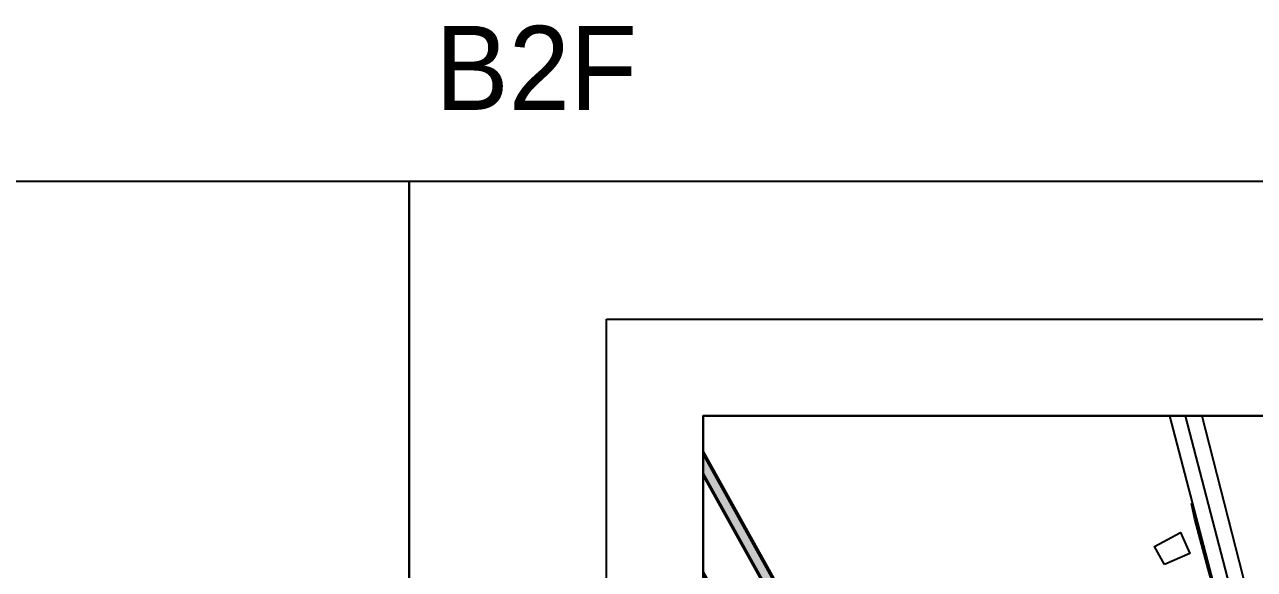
# Model space of a CAD drawing. Extents: x 152195838 to 160350639, y 364657247 to 370318102.
# Drawn here: x 157346304 to 157552073, y 365099097 to 365190233 of the extents above; entities that cross this region are included whole.
import ezdxf
from ezdxf.xclip import XClip

# ---------------------------------------------------------------- set-up
doc = ezdxf.new("R2010")
doc.units = 0
doc.header["$MEASUREMENT"] = 0
for name, pattern in [('CONTINOUS', [0, 0]), ('DIVIDEX2', [2.5, 1, -0.5, 0, -0.5, 0, -0.5]), ('사무실2종$0$ACAD_ISO04W100', [30, 24, -3, 0, -3])]:
    doc.linetypes.add(name, pattern=pattern)
doc.layers.get('0').update_dxf_attribs({"linetype": 'CONTINUOUS'})
for name, color, linetype in [('0-계획-L형측구', 2, 'CONTINUOUS'), ('0-계획-옹벽', 58, 'CONTINUOUS'), ('4A.TEC SITE', 1, 'DIVIDEX2'), ('A0013116', 1, 'CONTINUOUS'), ('A0023216', 7, 'CONTINUOUS'), ('C-신규계획', 4, 'CONTINUOUS'), ('C0325315', 7, 'CONTINUOUS'), ('C0536117', 7, 'CONTINUOUS'), ('F0017111', 30, 'CONTINUOUS'), ('F0027217', 7, 'CONTINUOUS'), ('F0047224', 7, 'CONTINUOUS')]:
    doc.layers.add(name, color=color, linetype=linetype)
doc.layers.add('DEFPOINT', color=135, linetype='CONTINUOUS', plot=False)
doc.styles.add('KSHP', font='')
doc.styles.get('KSHP').set_extended_font_data('Gulim')

# ---------------------------------------------------------------- blocks, each defined once
blk = doc.blocks.new('zw$C900')
at = {"layer": '4A.TEC SITE', "color": 10, "linetype": '사무실2종$0$ACAD_ISO04W100', "ltscale": 300, "const_width": 600}
blk.add_lwpolyline([(-370276.037730664, -42921.36859047413), (-370093.0468952358, -44271.60976374149), (-361765.920011729, -46516.17553108931), (-312646.1493836343, -134838.5158634782), (-313358.2071633637, -140840.1024645567), (-314734.0158754289, -141695.1811271906), (-313692.4002847373, -143578.9568910599), (-302647.5162266791, -137353.2458927631), (-289574.8657346666, -144519.7627847195), (-289486.4931896627, -141369.3540178537), (-291432.926507324, -134679.7849597335), (-292448.7164826095, -132679.0097988844), (-293005.047403425, -129385.4592157602), (-293113.8941279352, -125211.1241278648), (-299383.9293230474, -124542.904384315), (-302692.8031450212, -124917.918125391), (-305075.0822906792, -123475.4744859934), (-350873.70578596, -41125.10312497616), (-351310.325699538, -40339.5865495801), (-361777.9180064499, -41764.52868050337), (-370276.0377307236, -42921.36859047413)], dxfattribs=at)
blk = doc.blocks.new('dwgE1B8')
at = {"layer": 'A0013116', "flags": 128}
for points in [[(904986.6640723348, 1184744.311554134), (879607.3483968377, 1182572.207686424), (874741.9681598544, 1181773.845905781), (891172.7152283192, 1117491.497779489)], [(885610.7875415087, 1119011.020113349), (870770.5907739997, 1175945.489844561), (870293.2507191896, 1176668.103905559), (869130.0750793815, 1177498.183992028), (866579.6267385483, 1178557.680275083), (864166.9223028421, 1179213.723799527), (860005.3898897767, 1178591.100644588), (853478.0373123884, 1177550.218395829), (838941.5393118858, 1173657.750974894), (835921.4471743107, 1172848.952533364), (828537.6537622213, 1170345.297797918), (810459.1233819723, 1162421.631900907), (803076.9814500809, 1159633.414488196), (799770.8188582659, 1159219.618023038), (796440.8727965951, 1158801.593420446), (780629.7319909334, 1156670.985488594), (764761.5365444422, 1153969.091038346), (761563.1660903692, 1153420.085347533), (756439.3975191712, 1151530.453639627), (750392.8896124363, 1148695.448092461), (745293.3254010677, 1145332.6156407), (735358.2602924705, 1137129.047465444), (729331.741106391, 1131144.347883821), (730821.0958579183, 1126360.908400178), (767286.7887639999, 1062334.14430064)]]:
    blk.add_lwpolyline(points, dxfattribs=at)
at = {"layer": 'A0023216', "flags": 128}
blk.add_lwpolyline([(888390.5202019811, 1118256.896983087), (872753.9898817539, 1178310.564635158), (872591.8437355757, 1180926.786098659), (872379.5037817359, 1184355.207093239)], dxfattribs=at)
at = {"layer": 'C0325315', "flags": 128}
blk.add_lwpolyline([(876817.2751806378, 1124421.383597732), (875148.477022171, 1127483.248067558), (879481.2110571861, 1129804.459484756), (881059.4971558452, 1126260.671572208), (876817.2751806378, 1124421.383597732)], dxfattribs=at)
at = {"layer": 'C0536117', "flags": 128}
blk.add_lwpolyline([(876817.2751806378, 1124421.383597732), (875148.477022171, 1127483.248067558), (879481.2110571861, 1129804.459484756), (881059.4971558452, 1126260.671572208), (876817.2751806378, 1124421.383597732)], dxfattribs=at)
at = {"layer": 'F0017111', "flags": 128}
blk.add_lwpolyline([(778777.3294842839, 1219653.654418111), (790616.3899921179, 1214123.132147372), (797670.1789940596, 1211136.049371183), (802437.8809520006, 1209622.140402377), (814636.8748949766, 1206994.455486238), (823083.4893223047, 1205226.729075491), (825967.3293088078, 1205056.523204625), (830607.8002097607, 1205313.084116578), (830773.1889551878, 1205478.783196151), (831116.7276869416, 1207174.70736295), (832585.7523847222, 1213208.2137326), (832920.6566064358, 1213747.254557848), (833235.2428608537, 1213948.885380685), (833768.2933323383, 1214095.533721924), (837378.7356827855, 1214564.388166308), (841151.1220138073, 1214603.239627004), (845616.1668761969, 1214665.157957494), (846027.3062790632, 1214511.251708925), (846201.5912637115, 1214303.294149578), (849359.3829400539, 1208726.984746099), (849506.8602867126, 1208596.011718154), (851358.7775380611, 1208246.751291513), (851481.8688040376, 1208162.166776836), (851561.9578074813, 1208064.869091809), (851618.9791104794, 1207654.977669716), (851478.7175565362, 1206239.691484272), (851494.1650875211, 1206220.970733762), (851533.7848483324, 1206204.17751509), (861731.4933876991, 1205888.361018002), (861889.4844409823, 1205945.666050494), (861936.5141735077, 1206045.5335235), (862254.4676677585, 1208487.523356318), (862405.0620163679, 1208733.455070972), (862602.4345661402, 1208815.632332444), (865772.6705631018, 1208860.666598201), (869610.1078981757, 1209108.026371717), (869815.1368712187, 1209031.338556528), (869915.7649585605, 1208934.919443727), (871314.4691418409, 1206404.138262033), (872095.5353825688, 1205577.600427926), (873454.5502371788, 1204935.033667028), (875943.9136813879, 1204460.612203777), (880717.1549239755, 1204129.71901226), (886892.3545446992, 1204013.759597182), (889837.3980022669, 1203841.839237154), (893010.2308263779, 1203699.158178627)], dxfattribs=at)
at = {"layer": 'F0047224', "flags": 128}
blk.add_lwpolyline([(885266.4431917071, 1114881.987941861), (885385.6669220924, 1119200.521207869), (885139.7622578144, 1120001.221036077), (884122.2661452293, 1123643.956427932), (881897.0420358181, 1132049.727337241), (881317.6089537144, 1134643.832799613)], dxfattribs=at)
blk = doc.blocks.new('dwg1F34')
at = {"layer": '0-계획-옹벽', "linetype": 'Continuous'}
blk.add_hatch(color=44, dxfattribs=at).paths.add_polyline_path([(84618.62369945645, 227607.2327975631), (84749.71463626623, 227680.1379844546), (68956.45911857486, 256078.0167934299), (68497.56644362211, 255244.321652174, 0.2581990404151942), (68501.3759419024, 253501.4824198484), (113301.0384186208, 172947.1353905797, 0.1413742672578841), (114402.0533185005, 171852.7845387459), (114881.1836580038, 171590.1156958938, 0.41834940394681), (116450.1112815142, 172059.9659891725), (116606.4415071011, 172354.916529119), (114794.2445288599, 173348.3991873264)])
at = {"layer": '0-계획-L형측구', "color": 7, "linetype": 'CONTINOUS', "flags": 128}
for points in [[(68916.44827899337, 256420.0844760537), (68322.35525023937, 255340.7635398507, 0.2581990404170184), (68326.58802610636, 253404.275503993), (113126.250502795, 172849.9284747243, 0.1413742672524721), (114305.9093241096, 171677.4097049236), (114785.0396636426, 171414.7408620715, 0.4183494039628954), (116626.8242652118, 171966.3042498231), (116781.8337755203, 172258.7629767656)], [(49943.40767452121, 253430.1146640182), (52359.66594448686, 253757.5769969821, -0.09982839139997403), (54805.91624411941, 253600.0816400051), (58369.34189000726, 252639.5650858283, -0.2026992700231798), (60946.79763534665, 250625.6479119062), (109127.3552463651, 163992.1077621579, -0.1576979449404745), (109484.6419185102, 162180.5482830405), (109165.2872739732, 159488.8643251061, -0.2279857120993793), (107304.6093004346, 156562.8270911574), (106764.2552114725, 156226.9917060733)], [(49970.26704660058, 253231.9264349937), (52386.52531653643, 253559.3887679577, -0.09982839139988968), (54753.86431619525, 253406.9739063382), (58317.2899620831, 252446.4573521614, -0.2026992700240102), (60772.00971952081, 250528.4409960508), (108952.567330569, 163894.9008463025, -0.1576979449402787), (109286.0348912179, 162204.1119991541), (108966.6802467108, 159512.4280411601, -0.2279857120981267), (107199.0361718237, 156732.6926689148), (106658.6820828617, 156396.8572838306)], [(50037.4154767096, 252736.4558624029), (52453.67374667525, 253063.9181953669, -0.09982839139965177), (54623.73449635506, 252924.2045722008), (58187.16014224291, 251963.688018024, -0.2026992700265011), (60335.0399300158, 250285.4237064123), (108515.597541064, 163651.883556664, -0.1576979449414281), (108789.5173230469, 162263.0212893486), (108470.16267851, 159571.3373313546, -0.2279857120985664), (106935.1033503413, 157157.3566133976), (106869.8247059882, 157116.7852934003)]]:
    blk.add_lwpolyline(points, format="xyb", dxfattribs=at)
at = {"layer": 'C-신규계획', "color": 0, "linetype": 'Continuous'}
blk.add_lwpolyline([(69091.65947237611, 256323.6425883174), (68497.56644362211, 255244.3216521144, 0.2581990404151501), (68501.375941962, 253501.4824198484), (113301.0384186208, 172947.1353905797, 0.1413742672528134), (114402.0533185005, 171852.7845387459), (114881.1836580038, 171590.1156958938, 0.4183494039687418), (116450.111281544, 172059.9659891725), (116606.4415071309, 172354.9165290594)], format="xyb", dxfattribs=at)
blk.add_lwpolyline([(69030.36089578271, 256253.7539027333), (115014.3579236865, 173569.8529623151), (117517.0946619511, 172197.8025851846)], dxfattribs=at)

msp = doc.modelspace()

# ---------------------------------------------------------------- linework, layer by layer
at = {"layer": 'DEFPOINT', "color": 5}
for points in [[(156906639.3792016, 364807568.7306052), (157410639.3792002, 364807568.7306052), (157410639.3792002, 365163968.7306055), (156906639.3792016, 365163968.7306055)], [(157410639.3792002, 364866968.7306054), (157830639.3791987, 364866968.7306054), (157830639.3791987, 365163968.7306055), (157410639.3792002, 365163968.7306055)]]:
    msp.add_lwpolyline(points, close=True, dxfattribs=at)
at = {"layer": 'DEFPOINT'}
for points in [[(157443670.7345209, 365140968.7306054), (157768639.3791977, 365140968.7306054), (157768639.3791977, 364896968.7306052), (157443670.7345209, 364896968.7306052)], [(157459833.8927978, 365124805.5723284), (157768639.3791977, 365124805.5723284), (157768639.3791977, 364896968.7306052), (157459833.8927978, 364896968.7306052)]]:
    msp.add_lwpolyline(points, close=True, dxfattribs=at)

# ---------------------------------------------------------------- block references
ref = msp.add_blockref('zw$C900', (157806294.1962707, 365167692.3902164))
XClip(ref).set_block_clipping_path([(-346460.30347290635, -270723.6596111059), (-37654.81707301736, -42886.81788802147)])
ref = msp.add_blockref('dwg1F34', (157386294.1962707, 364870692.3902164))
XClip(ref).set_block_clipping_path([(73539.69652709365, 26276.340388774872), (382345.18292698264, 254113.18211197853)])
at = {"layer": 'F0027217'}
ref = msp.add_blockref('dwgE1B8', (156660233.8627303, 363975469.30426), dxfattribs=at)
XClip(ref).set_block_clipping_path([(799600.0300675035, 921499.4263452888), (1108405.5164673924, 1149336.2680683732)])

# ---------------------------------------------------------------- texts
at = {"layer": 'DEFPOINT', "color": 5, "style": 'KSHP'}
msp.add_text('B2F', height=14062.5, dxfattribs=at).set_placement((157415028.2066544, 365175960.8858702))

doc.saveas('drawing.dxf')
